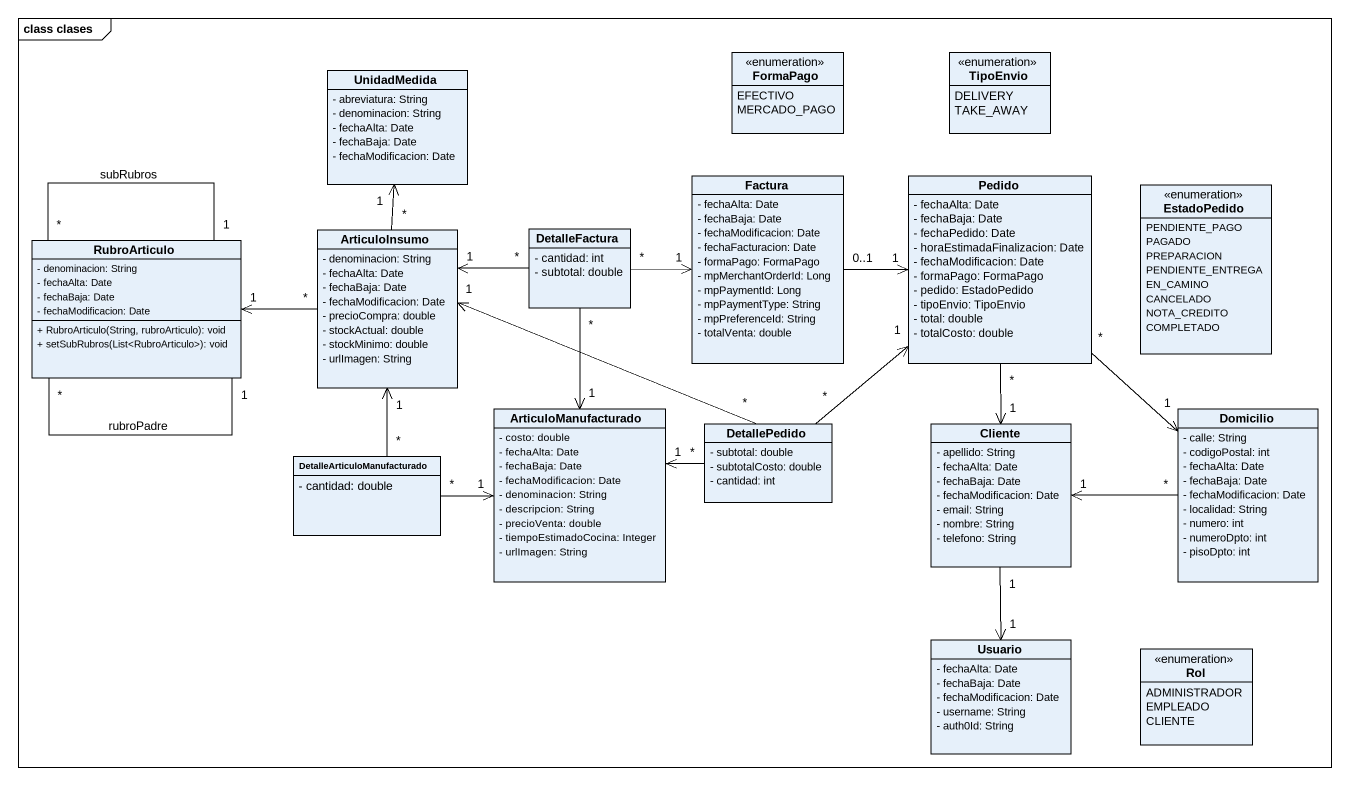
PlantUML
@startuml
mainframe class clases
hide circle
hide empty members
skinparam classAttributeIconSize 0
class UnidadMedida {
  - abreviatura: String
  - denominacion: String
  - fechaAlta: Date
  - fechaBaja: Date
  - fechaModificacion: Date
}
enum FormaPago {
  EFECTIVO
  MERCADO_PAGO
}
enum TipoEnvio {
  DELIVERY
  TAKE_AWAY
}
class Factura {
  - fechaAlta: Date
  - fechaBaja: Date
  - fechaModificacion: Date
  - fechaFacturacion: Date
  - formaPago: FormaPago
  - mpMerchantOrderId: Long
  - mpPaymentId: Long
  - mpPaymentType: String
  - mpPreferenceId: String
  - totalVenta: double
}
class Pedido {
  - fechaAlta: Date
  - fechaBaja: Date
  - fechaPedido: Date
  - horaEstimadaFinalizacion: Date
  - fechaModificacion: Date
  - formaPago: FormaPago
  - pedido: EstadoPedido
  - tipoEnvio: TipoEnvio
  - total: double
  - totalCosto: double
}
enum EstadoPedido {
  PENDIENTE_PAGO
  PAGADO
  PREPARACION
  PENDIENTE_ENTREGA
  EN_CAMINO
  CANCELADO
  NOTA_CREDITO
  COMPLETADO
}
class RubroArticulo {
  - denominacion: String
  - fechaAlta: Date
  - fechaBaja: Date
  - fechaModificacion: Date
  + RubroArticulo(String, rubroArticulo): void
  + setSubRubros(List<RubroArticulo>): void
}
class ArticuloInsumo {
  - denominacion: String
  - fechaAlta: Date
  - fechaBaja: Date
  - fechaModificacion: Date
  - precioCompra: double
  - stockActual: double
  - stockMinimo: double
  - urlImagen: String
}
class DetalleFactura {
  - cantidad: int
  - subtotal: double
}
class ArticuloManufacturado {
  - costo: double
  - fechaAlta: Date
  - fechaBaja: Date
  - fechaModificacion: Date
  - denominacion: String
  - descripcion: String
  - precioVenta: double
  - tiempoEstimadoCocina: Integer
  - urlImagen: String
}
class DetallePedido {
  - subtotal: double
  - subtotalCosto: double
  - cantidad: int
}
class Cliente {
  - apellido: String
  - fechaAlta: Date
  - fechaBaja: Date
  - fechaModificacion: Date
  - email: String
  - nombre: String
  - telefono: String
}
class Domicilio {
  - calle: String
  - codigoPostal: int
  - fechaAlta: Date
  - fechaBaja: Date
  - fechaModificacion: Date
  - localidad: String
  - numero: int
  - numeroDpto: int
  - pisoDpto: int
}
class DetalleArticuloManufacturado {
  - cantidad: double
}
class Usuario {
  - fechaAlta: Date
  - fechaBaja: Date
  - fechaModificacion: Date
  - username: String
  - auth0Id: String
}
enum Rol {
  ADMINISTRADOR
  EMPLEADO
  CLIENTE
}
Pedido "1" <-left- "0..1" Factura
Pedido "1" <-- "*" DetallePedido
Pedido "*" --> "1" Cliente
RubroArticulo "*" -- "1" RubroArticulo : rubroPadre
RubroArticulo "1" -- "*" RubroArticulo : subRubros
ArticuloInsumo "*" -up-> "1" UnidadMedida
ArticuloInsumo "*" -left-> "1" RubroArticulo
DetalleFactura "*" -right-> "1" Factura
DetalleFactura "*" -left-> "1" ArticuloInsumo
DetalleFactura "*" --> "1" ArticuloManufacturado
DetallePedido "*" -left-> "1" ArticuloInsumo
DetallePedido "*" -left-> "1" ArticuloManufacturado
Cliente "1" --> "1" Usuario
Domicilio "1" <-up- "*" Pedido
Domicilio "*" -left-> "1" Cliente
DetalleArticuloManufacturado "*" -up-> "1" ArticuloInsumo
DetalleArticuloManufacturado "*" -right-> "1" ArticuloManufacturado
@enduml
